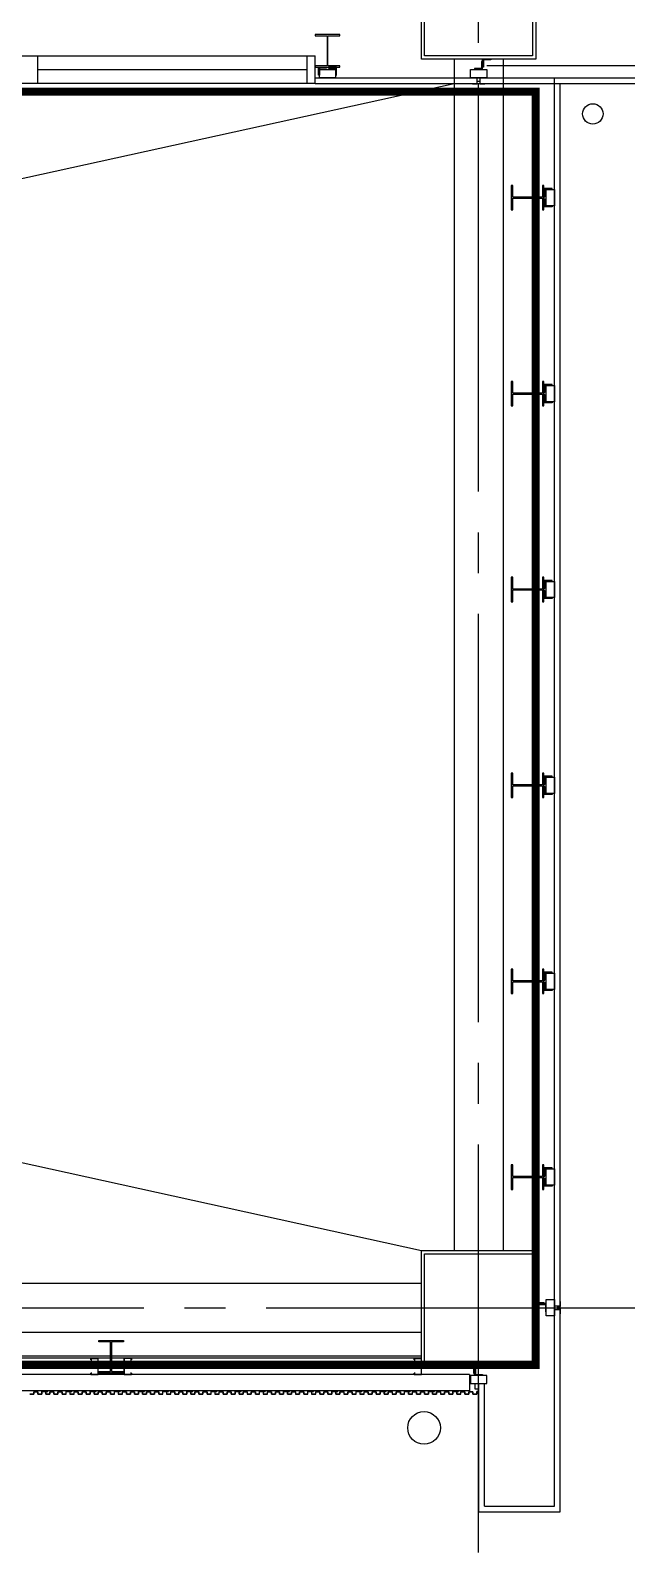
# Model space of a CAD drawing. Header units: millimetres. Extents: x -48783 to 40488, y 6477 to 32964.
# Drawn here: x 23126 to 23491, y 10600 to 11532 of the extents above; entities that cross this region are included whole.
import ezdxf

# ---------------------------------------------------------------- set-up
doc = ezdxf.new("R2010")
doc.units = ezdxf.units.MM
doc.header["$LTSCALE"] = 100
doc.linetypes.add('X-N-FAB-L20$0$COL-CEN-LIN', pattern=[3.25, 2.5, -0.25, 0.25, -0.25])
for name, color, linetype in [('0-XREF', 7, 'Continuous'), ('X-N-FAB-L20$0$04', 8, 'Continuous'), ('X-N-FAB-L20$0$08', 8, 'Continuous'), ('X-N-FAB-L20$0$200K新增範圍', 8, 'Continuous'), ('X-N-FAB-L20$0$BLOCK', 8, 'Continuous'), ('X-N-FAB-L20$0$CCL', 8, 'X-N-FAB-L20$0$COL-CEN-LIN'), ('X-N-FAB-L20$0$COL-S', 8, 'Continuous')]:
    doc.layers.add(name, color=color, linetype=linetype)

# ---------------------------------------------------------------- blocks, each defined once
blk = doc.blocks.new('X-N-FAB-L20$0$A$Cc7bb84f0')
at = {"layer": 'X-N-FAB-L20$0$COL-S'}
for points in [[(0, 70), (70, 70), (70, 0), (0, 0)], [(2, 68), (68, 68), (68, 2), (2, 2)]]:
    blk.add_lwpolyline(points, close=True, dxfattribs=at)
blk = doc.blocks.new('X-N-FAB-L20$0$A$C20c95bda')
at = {"layer": 'X-N-FAB-L20$0$CCL'}
for p, q in [((24420, 0), (24420, 9160)), ((240, 150), (28330, 150))]:
    blk.add_line(p, q, dxfattribs=at)
at = {"layer": 'X-N-FAB-L20$0$200K新增範圍'}
for p in [(24385, 915), (24385, 115)]:
    blk.add_blockref('X-N-FAB-L20$0$A$Cc7bb84f0', p, dxfattribs=at)
blk = doc.blocks.new('X-N-FAB-L20$0$A$C1d07c4d4')
at = {"layer": 'X-N-FAB-L20$0$04'}
for p, q in [((24102.44, 890), (24102.44, 160)), ((24132.44, 890), (24132.44, 160)), ((24163.89, 3.5), (24163.89, 878.5)), ((20832.44, 875), (24082.44, 160)), ((20852.44, 160), (24102.44, 875)), ((24167.44, 0), (24167.44, 875)), ((23252.44, 140), (24082.44, 140)), ((23252.44, 110), (24082.44, 110)), ((24082.44, 95.25), (23252.44, 95.25)), ((24082.44, 94), (23252.44, 94)), ((24111.99, 84), (23223.82, 84)), ((24111.99, 84), (24111.99, 74)), ((24117.44, 75), (24117.44, 0)), ((24120.99, 3.5), (24120.99, 78.5)), ((24111.99, 74), (23223.82, 74)), ((24117.44, 0), (24167.44, 0)), ((24120.99, 3.5), (24163.89, 3.5))]:
    blk.add_line(p, q, dxfattribs=at)
for points in [[(24157.44, 797.5), (24157.44, 812.5), (24156.54, 812.5), (24156.54, 805.3), (24138.34, 805.3), (24138.34, 812.5), (24137.44, 812.5), (24137.44, 797.5), (24138.34, 797.5), (24138.34, 804.7), (24156.54, 804.7), (24156.54, 797.5)], [(24162.44, 810.6), (24157.44, 810.6), (24157.44, 805.6), (24158.04, 805.6), (24158.04, 810), (24162.44, 810)], [(24162.44, 799.4), (24157.44, 799.4), (24157.44, 804.4), (24158.04, 804.4), (24158.04, 800), (24162.44, 800)], [(24158.94, 800), (24158.94, 810), (24163.94, 810), (24163.94, 800)], [(24157.44, 677.5), (24157.44, 692.5), (24156.54, 692.5), (24156.54, 685.3), (24138.34, 685.3), (24138.34, 692.5), (24137.44, 692.5), (24137.44, 677.5), (24138.34, 677.5), (24138.34, 684.7), (24156.54, 684.7), (24156.54, 677.5)], [(24162.44, 690.6), (24157.44, 690.6), (24157.44, 685.6), (24158.04, 685.6), (24158.04, 690), (24162.44, 690)], [(24162.44, 679.4), (24157.44, 679.4), (24157.44, 684.4), (24158.04, 684.4), (24158.04, 680), (24162.44, 680)], [(24158.94, 680), (24158.94, 690), (24163.94, 690), (24163.94, 680)], [(24157.44, 557.5), (24157.44, 572.5), (24156.54, 572.5), (24156.54, 565.3), (24138.34, 565.3), (24138.34, 572.5), (24137.44, 572.5), (24137.44, 557.5), (24138.34, 557.5), (24138.34, 564.7), (24156.54, 564.7), (24156.54, 557.5)], [(24162.44, 570.6), (24157.44, 570.6), (24157.44, 565.6), (24158.04, 565.6), (24158.04, 570), (24162.44, 570)], [(24158.94, 560), (24158.94, 570), (24163.94, 570), (24163.94, 560)], [(24162.44, 559.4), (24157.44, 559.4), (24157.44, 564.4), (24158.04, 564.4), (24158.04, 560), (24162.44, 560)], [(24157.44, 437.5), (24157.44, 452.5), (24156.54, 452.5), (24156.54, 445.3), (24138.34, 445.3), (24138.34, 452.5), (24137.44, 452.5), (24137.44, 437.5), (24138.34, 437.5), (24138.34, 444.7), (24156.54, 444.7), (24156.54, 437.5)], [(24162.44, 450.6), (24157.44, 450.6), (24157.44, 445.6), (24158.04, 445.6), (24158.04, 450), (24162.44, 450)], [(24158.94, 440), (24158.94, 450), (24163.94, 450), (24163.94, 440)], [(24162.44, 439.4), (24157.44, 439.4), (24157.44, 444.4), (24158.04, 444.4), (24158.04, 440), (24162.44, 440)], [(24157.44, 317.5), (24157.44, 332.5), (24156.54, 332.5), (24156.54, 325.3), (24138.34, 325.3), (24138.34, 332.5), (24137.44, 332.5), (24137.44, 317.5), (24138.34, 317.5), (24138.34, 324.7), (24156.54, 324.7), (24156.54, 317.5)], [(24162.44, 330.6), (24157.44, 330.6), (24157.44, 325.6), (24158.04, 325.6), (24158.04, 330), (24162.44, 330)], [(24158.94, 320), (24158.94, 330), (24163.94, 330), (24163.94, 320)], [(24162.44, 319.4), (24157.44, 319.4), (24157.44, 324.4), (24158.04, 324.4), (24158.04, 320), (24162.44, 320)], [(24157.44, 197.5), (24157.44, 212.5), (24156.54, 212.5), (24156.54, 205.3), (24138.34, 205.3), (24138.34, 212.5), (24137.44, 212.5), (24137.44, 197.5), (24138.34, 197.5), (24138.34, 204.7), (24156.54, 204.7), (24156.54, 197.5)], [(24162.44, 210.6), (24157.44, 210.6), (24157.44, 205.6), (24158.04, 205.6), (24158.04, 210), (24162.44, 210)], [(24158.94, 200), (24158.94, 210), (24163.94, 210), (24163.94, 200)], [(24162.44, 199.4), (24157.44, 199.4), (24157.44, 204.4), (24158.04, 204.4), (24158.04, 200), (24162.44, 200)], [(24082.44, 90), (24082.44, 160), (24152.44, 160), (24152.44, 90)], [(24084.44, 92), (24084.44, 158), (24150.44, 158), (24150.44, 92)], [(24157.44, 127.5), (24152.44, 127.5), (24152.44, 132.5), (24153.04, 132.5), (24153.04, 128.1), (24157.44, 128.1)], [(24158.94, 122.5), (24158.94, 127.5), (24153.94, 127.5), (24153.94, 126.9), (24158.34, 126.9), (24158.34, 122.5)], [(24158.94, 120), (24158.94, 130), (24163.94, 130), (24163.94, 120)], [(24167.44, 124), (24167.44, 126), (24163.94, 126), (24163.94, 124)], [(23899.94, 85), (23884.94, 85), (23884.94, 85.9), (23892.14, 85.9), (23892.14, 104.1), (23884.94, 104.1), (23884.94, 105), (23899.94, 105), (23899.94, 104.1), (23892.74, 104.1), (23892.74, 85.9), (23899.94, 85.9)], [(24114.94, 85), (24114.94, 90), (24109.94, 90), (24109.94, 89.4), (24114.34, 89.4), (24114.34, 85)], [(24119.94, 83.5), (24114.94, 83.5), (24114.94, 88.5), (24115.54, 88.5), (24115.54, 84.1), (24119.94, 84.1)], [(24122.44, 83.5), (24112.44, 83.5), (24112.44, 78.5), (24122.44, 78.5)], [(24117.44, 75), (24115.44, 75), (24115.44, 78.5), (24117.44, 78.5)]]:
    blk.add_lwpolyline(points, close=True, dxfattribs=at)
for points in [[(24167.64, 121.25), (24167.64, 124.25), (24166.04, 124.25), (24166.04, 125.75), (24167.64, 125.75), (24167.64, 128.75)], [(23852.74, 73.65), (23853.44, 73.9), (23853.42, 73.95), (23852.73, 73.7), (23849.99, 73.7), (23849.99, 72.1), (23847.61, 72.1), (23847.61, 73.55), (23845.03, 73.55), (23845.03, 72.1), (23842.65, 72.1)], [(23842.6, 72.05), (23845.08, 72.05), (23845.08, 73.5), (23847.56, 73.5), (23847.56, 72.05), (23850.04, 72.05), (23850.04, 73.65), (23852.75, 73.65)]]:
    blk.add_lwpolyline(points, dxfattribs=at)
for points in [[(23880.58, 93.08), (23880.14, 93.08, -0.414214), (23880.06, 93.16), (23880.06, 93.84, -0.414214), (23880.14, 93.92), (23884.32, 93.92, -0.414214), (23884.4, 93.84), (23884.4, 84.16, -0.414214), (23884.32, 84.08), (23880.14, 84.08, -0.414214), (23880.06, 84.16), (23880.06, 84.84, -0.414214), (23880.14, 84.92), (23880.58, 84.92), (23880.58, 85), (23880.14, 85, 0.414214), (23879.98, 84.84), (23879.98, 84.16, 0.414214), (23880.14, 84), (23884.32, 84, 0.414214), (23884.48, 84.16), (23884.48, 93.84, 0.414214), (23884.32, 94), (23880.14, 94, 0.414214), (23879.98, 93.84), (23879.98, 93.16, 0.414214), (23880.14, 93), (23880.58, 93)], [(23904.3, 93.08), (23904.74, 93.08, 0.414214), (23904.82, 93.16), (23904.82, 93.84, 0.414214), (23904.74, 93.92), (23900.56, 93.92, 0.414214), (23900.48, 93.84), (23900.48, 84.16, 0.414214), (23900.56, 84.08), (23904.74, 84.08, 0.414214), (23904.82, 84.16), (23904.82, 84.84, 0.414214), (23904.74, 84.92), (23904.3, 84.92), (23904.3, 85), (23904.74, 85, -0.414214), (23904.9, 84.84), (23904.9, 84.16, -0.414214), (23904.74, 84), (23900.56, 84, -0.414214), (23900.4, 84.16), (23900.4, 93.84, -0.414214), (23900.56, 94), (23904.74, 94, -0.414214), (23904.9, 93.84), (23904.9, 93.16, -0.414214), (23904.74, 93), (23904.3, 93)], [(24078.54, 93.08), (24078.1, 93.08, -0.414214), (24078.02, 93.16), (24078.02, 93.84, -0.414214), (24078.1, 93.92), (24082.28, 93.92, -0.414214), (24082.36, 93.84), (24082.36, 84.16, -0.414214), (24082.28, 84.08), (24078.1, 84.08, -0.414214), (24078.02, 84.16), (24078.02, 84.84, -0.414214), (24078.1, 84.92), (24078.54, 84.92), (24078.54, 85), (24078.1, 85, 0.414214), (24077.94, 84.84), (24077.94, 84.16, 0.414214), (24078.1, 84), (24082.28, 84, 0.414214), (24082.44, 84.16), (24082.44, 93.84, 0.414214), (24082.28, 94), (24078.1, 94, 0.414214), (24077.94, 93.84), (24077.94, 93.16, 0.414214), (24078.1, 93), (24078.54, 93)]]:
    blk.add_lwpolyline(points, format="xyb", close=True, dxfattribs=at)
for points in [[(23867.54, 73.65), (23868.24, 73.9), (23868.22, 73.95), (23867.53, 73.7), (23864.79, 73.7), (23864.79, 72.1), (23862.41, 72.1), (23862.41, 73.55), (23859.83, 73.55), (23859.83, 72.1), (23857.45, 72.1), (23857.45, 73.55), (23854.87, 73.55), (23854.87, 72.1), (23852.49, 72.1), (23852.49, 73.6), (23853.44, 73.6, 1), (23853.44, 74), (23851.37, 74), (23851.24, 73.87), (23851.11, 74), (23849.74, 74), (23849.74, 73.95), (23851.09, 73.95), (23851.24, 73.8), (23851.39, 73.95), (23853.44, 73.95, -1), (23853.44, 73.65), (23852.44, 73.65), (23852.44, 72.05), (23854.92, 72.05), (23854.92, 73.5), (23857.4, 73.5), (23857.4, 72.05), (23859.88, 72.05), (23859.88, 73.5), (23862.36, 73.5), (23862.36, 72.05), (23864.84, 72.05), (23864.84, 73.65), (23867.55, 73.65)], [(23882.34, 73.65), (23883.04, 73.9), (23883.02, 73.95), (23882.33, 73.7), (23879.59, 73.7), (23879.59, 72.1), (23877.21, 72.1), (23877.21, 73.55), (23874.63, 73.55), (23874.63, 72.1), (23872.25, 72.1), (23872.25, 73.55), (23869.67, 73.55), (23869.67, 72.1), (23867.29, 72.1), (23867.29, 73.6), (23868.24, 73.6, 1), (23868.24, 74), (23866.17, 74), (23866.04, 73.87), (23865.91, 74), (23864.54, 74), (23864.54, 73.95), (23865.89, 73.95), (23866.04, 73.8), (23866.19, 73.95), (23868.24, 73.95, -1), (23868.24, 73.65), (23867.24, 73.65), (23867.24, 72.05), (23869.72, 72.05), (23869.72, 73.5), (23872.2, 73.5), (23872.2, 72.05), (23874.68, 72.05), (23874.68, 73.5), (23877.16, 73.5), (23877.16, 72.05), (23879.64, 72.05), (23879.64, 73.65), (23882.35, 73.65)], [(23897.14, 73.65), (23897.84, 73.9), (23897.82, 73.95), (23897.13, 73.7), (23894.39, 73.7), (23894.39, 72.1), (23892.01, 72.1), (23892.01, 73.55), (23889.43, 73.55), (23889.43, 72.1), (23887.05, 72.1), (23887.05, 73.55), (23884.47, 73.55), (23884.47, 72.1), (23882.09, 72.1), (23882.09, 73.6), (23883.04, 73.6, 1), (23883.04, 74), (23880.97, 74), (23880.84, 73.87), (23880.71, 74), (23879.34, 74), (23879.34, 73.95), (23880.69, 73.95), (23880.84, 73.8), (23880.99, 73.95), (23883.04, 73.95, -1), (23883.04, 73.65), (23882.04, 73.65), (23882.04, 72.05), (23884.52, 72.05), (23884.52, 73.5), (23887, 73.5), (23887, 72.05), (23889.48, 72.05), (23889.48, 73.5), (23891.96, 73.5), (23891.96, 72.05), (23894.44, 72.05), (23894.44, 73.65), (23897.15, 73.65)], [(23911.94, 73.65), (23912.64, 73.9), (23912.62, 73.95), (23911.93, 73.7), (23909.19, 73.7), (23909.19, 72.1), (23906.81, 72.1), (23906.81, 73.55), (23904.23, 73.55), (23904.23, 72.1), (23901.85, 72.1), (23901.85, 73.55), (23899.27, 73.55), (23899.27, 72.1), (23896.89, 72.1), (23896.89, 73.6), (23897.84, 73.6, 1), (23897.84, 74), (23895.77, 74), (23895.64, 73.87), (23895.51, 74), (23894.14, 74), (23894.14, 73.95), (23895.49, 73.95), (23895.64, 73.8), (23895.79, 73.95), (23897.84, 73.95, -1), (23897.84, 73.65), (23896.84, 73.65), (23896.84, 72.05), (23899.32, 72.05), (23899.32, 73.5), (23901.8, 73.5), (23901.8, 72.05), (23904.28, 72.05), (23904.28, 73.5), (23906.76, 73.5), (23906.76, 72.05), (23909.24, 72.05), (23909.24, 73.65), (23911.95, 73.65)], [(23926.74, 73.65), (23927.44, 73.9), (23927.42, 73.95), (23926.73, 73.7), (23923.99, 73.7), (23923.99, 72.1), (23921.61, 72.1), (23921.61, 73.55), (23919.03, 73.55), (23919.03, 72.1), (23916.65, 72.1), (23916.65, 73.55), (23914.07, 73.55), (23914.07, 72.1), (23911.69, 72.1), (23911.69, 73.6), (23912.64, 73.6, 1), (23912.64, 74), (23910.57, 74), (23910.44, 73.87), (23910.31, 74), (23908.94, 74), (23908.94, 73.95), (23910.29, 73.95), (23910.44, 73.8), (23910.59, 73.95), (23912.64, 73.95, -1), (23912.64, 73.65), (23911.64, 73.65), (23911.64, 72.05), (23914.12, 72.05), (23914.12, 73.5), (23916.6, 73.5), (23916.6, 72.05), (23919.08, 72.05), (23919.08, 73.5), (23921.56, 73.5), (23921.56, 72.05), (23924.04, 72.05), (23924.04, 73.65), (23926.75, 73.65)], [(23941.54, 73.65), (23942.24, 73.9), (23942.22, 73.95), (23941.53, 73.7), (23938.79, 73.7), (23938.79, 72.1), (23936.41, 72.1), (23936.41, 73.55), (23933.83, 73.55), (23933.83, 72.1), (23931.45, 72.1), (23931.45, 73.55), (23928.87, 73.55), (23928.87, 72.1), (23926.49, 72.1), (23926.49, 73.6), (23927.44, 73.6, 1), (23927.44, 74), (23925.37, 74), (23925.24, 73.87), (23925.11, 74), (23923.74, 74), (23923.74, 73.95), (23925.09, 73.95), (23925.24, 73.8), (23925.39, 73.95), (23927.44, 73.95, -1), (23927.44, 73.65), (23926.44, 73.65), (23926.44, 72.05), (23928.92, 72.05), (23928.92, 73.5), (23931.4, 73.5), (23931.4, 72.05), (23933.88, 72.05), (23933.88, 73.5), (23936.36, 73.5), (23936.36, 72.05), (23938.84, 72.05), (23938.84, 73.65), (23941.55, 73.65)], [(23956.34, 73.65), (23957.04, 73.9), (23957.02, 73.95), (23956.33, 73.7), (23953.59, 73.7), (23953.59, 72.1), (23951.21, 72.1), (23951.21, 73.55), (23948.63, 73.55), (23948.63, 72.1), (23946.25, 72.1), (23946.25, 73.55), (23943.67, 73.55), (23943.67, 72.1), (23941.29, 72.1), (23941.29, 73.6), (23942.24, 73.6, 1), (23942.24, 74), (23940.17, 74), (23940.04, 73.87), (23939.91, 74), (23938.54, 74), (23938.54, 73.95), (23939.89, 73.95), (23940.04, 73.8), (23940.19, 73.95), (23942.24, 73.95, -1), (23942.24, 73.65), (23941.24, 73.65), (23941.24, 72.05), (23943.72, 72.05), (23943.72, 73.5), (23946.2, 73.5), (23946.2, 72.05), (23948.68, 72.05), (23948.68, 73.5), (23951.16, 73.5), (23951.16, 72.05), (23953.64, 72.05), (23953.64, 73.65), (23956.35, 73.65)], [(23971.14, 73.65), (23971.84, 73.9), (23971.82, 73.95), (23971.13, 73.7), (23968.39, 73.7), (23968.39, 72.1), (23966.01, 72.1), (23966.01, 73.55), (23963.43, 73.55), (23963.43, 72.1), (23961.05, 72.1), (23961.05, 73.55), (23958.47, 73.55), (23958.47, 72.1), (23956.09, 72.1), (23956.09, 73.6), (23957.04, 73.6, 1), (23957.04, 74), (23954.97, 74), (23954.84, 73.87), (23954.71, 74), (23953.34, 74), (23953.34, 73.95), (23954.69, 73.95), (23954.84, 73.8), (23954.99, 73.95), (23957.04, 73.95, -1), (23957.04, 73.65), (23956.04, 73.65), (23956.04, 72.05), (23958.52, 72.05), (23958.52, 73.5), (23961, 73.5), (23961, 72.05), (23963.48, 72.05), (23963.48, 73.5), (23965.96, 73.5), (23965.96, 72.05), (23968.44, 72.05), (23968.44, 73.65), (23971.15, 73.65)], [(23985.94, 73.65), (23986.64, 73.9), (23986.62, 73.95), (23985.93, 73.7), (23983.19, 73.7), (23983.19, 72.1), (23980.81, 72.1), (23980.81, 73.55), (23978.23, 73.55), (23978.23, 72.1), (23975.85, 72.1), (23975.85, 73.55), (23973.27, 73.55), (23973.27, 72.1), (23970.89, 72.1), (23970.89, 73.6), (23971.84, 73.6, 1), (23971.84, 74), (23969.77, 74), (23969.64, 73.87), (23969.51, 74), (23968.14, 74), (23968.14, 73.95), (23969.49, 73.95), (23969.64, 73.8), (23969.79, 73.95), (23971.84, 73.95, -1), (23971.84, 73.65), (23970.84, 73.65), (23970.84, 72.05), (23973.32, 72.05), (23973.32, 73.5), (23975.8, 73.5), (23975.8, 72.05), (23978.28, 72.05), (23978.28, 73.5), (23980.76, 73.5), (23980.76, 72.05), (23983.24, 72.05), (23983.24, 73.65), (23985.95, 73.65)], [(24000.74, 73.65), (24001.44, 73.9), (24001.42, 73.95), (24000.73, 73.7), (23997.99, 73.7), (23997.99, 72.1), (23995.61, 72.1), (23995.61, 73.55), (23993.03, 73.55), (23993.03, 72.1), (23990.65, 72.1), (23990.65, 73.55), (23988.07, 73.55), (23988.07, 72.1), (23985.69, 72.1), (23985.69, 73.6), (23986.64, 73.6, 1), (23986.64, 74), (23984.57, 74), (23984.44, 73.87), (23984.31, 74), (23982.94, 74), (23982.94, 73.95), (23984.29, 73.95), (23984.44, 73.8), (23984.59, 73.95), (23986.64, 73.95, -1), (23986.64, 73.65), (23985.64, 73.65), (23985.64, 72.05), (23988.12, 72.05), (23988.12, 73.5), (23990.6, 73.5), (23990.6, 72.05), (23993.08, 72.05), (23993.08, 73.5), (23995.56, 73.5), (23995.56, 72.05), (23998.04, 72.05), (23998.04, 73.65), (24000.75, 73.65)], [(24015.54, 73.65), (24016.24, 73.9), (24016.22, 73.95), (24015.53, 73.7), (24012.79, 73.7), (24012.79, 72.1), (24010.41, 72.1), (24010.41, 73.55), (24007.83, 73.55), (24007.83, 72.1), (24005.45, 72.1), (24005.45, 73.55), (24002.87, 73.55), (24002.87, 72.1), (24000.49, 72.1), (24000.49, 73.6), (24001.44, 73.6, 1), (24001.44, 74), (23999.37, 74), (23999.24, 73.87), (23999.11, 74), (23997.74, 74), (23997.74, 73.95), (23999.09, 73.95), (23999.24, 73.8), (23999.39, 73.95), (24001.44, 73.95, -1), (24001.44, 73.65), (24000.44, 73.65), (24000.44, 72.05), (24002.92, 72.05), (24002.92, 73.5), (24005.4, 73.5), (24005.4, 72.05), (24007.88, 72.05), (24007.88, 73.5), (24010.36, 73.5), (24010.36, 72.05), (24012.84, 72.05), (24012.84, 73.65), (24015.55, 73.65)], [(24030.34, 73.65), (24031.04, 73.9), (24031.02, 73.95), (24030.33, 73.7), (24027.59, 73.7), (24027.59, 72.1), (24025.21, 72.1), (24025.21, 73.55), (24022.63, 73.55), (24022.63, 72.1), (24020.25, 72.1), (24020.25, 73.55), (24017.67, 73.55), (24017.67, 72.1), (24015.29, 72.1), (24015.29, 73.6), (24016.24, 73.6, 1), (24016.24, 74), (24014.17, 74), (24014.04, 73.87), (24013.91, 74), (24012.54, 74), (24012.54, 73.95), (24013.89, 73.95), (24014.04, 73.8), (24014.19, 73.95), (24016.24, 73.95, -1), (24016.24, 73.65), (24015.24, 73.65), (24015.24, 72.05), (24017.72, 72.05), (24017.72, 73.5), (24020.2, 73.5), (24020.2, 72.05), (24022.68, 72.05), (24022.68, 73.5), (24025.16, 73.5), (24025.16, 72.05), (24027.64, 72.05), (24027.64, 73.65), (24030.35, 73.65)], [(24045.14, 73.65), (24045.84, 73.9), (24045.82, 73.95), (24045.13, 73.7), (24042.39, 73.7), (24042.39, 72.1), (24040.01, 72.1), (24040.01, 73.55), (24037.43, 73.55), (24037.43, 72.1), (24035.05, 72.1), (24035.05, 73.55), (24032.47, 73.55), (24032.47, 72.1), (24030.09, 72.1), (24030.09, 73.6), (24031.04, 73.6, 1), (24031.04, 74), (24028.97, 74), (24028.84, 73.87), (24028.71, 74), (24027.34, 74), (24027.34, 73.95), (24028.69, 73.95), (24028.84, 73.8), (24028.99, 73.95), (24031.04, 73.95, -1), (24031.04, 73.65), (24030.04, 73.65), (24030.04, 72.05), (24032.52, 72.05), (24032.52, 73.5), (24035, 73.5), (24035, 72.05), (24037.48, 72.05), (24037.48, 73.5), (24039.96, 73.5), (24039.96, 72.05), (24042.44, 72.05), (24042.44, 73.65), (24045.15, 73.65)], [(24059.94, 73.65), (24060.64, 73.9), (24060.62, 73.95), (24059.93, 73.7), (24057.19, 73.7), (24057.19, 72.1), (24054.81, 72.1), (24054.81, 73.55), (24052.23, 73.55), (24052.23, 72.1), (24049.85, 72.1), (24049.85, 73.55), (24047.27, 73.55), (24047.27, 72.1), (24044.89, 72.1), (24044.89, 73.6), (24045.84, 73.6, 1), (24045.84, 74), (24043.77, 74), (24043.64, 73.87), (24043.51, 74), (24042.14, 74), (24042.14, 73.95), (24043.49, 73.95), (24043.64, 73.8), (24043.79, 73.95), (24045.84, 73.95, -1), (24045.84, 73.65), (24044.84, 73.65), (24044.84, 72.05), (24047.32, 72.05), (24047.32, 73.5), (24049.8, 73.5), (24049.8, 72.05), (24052.28, 72.05), (24052.28, 73.5), (24054.76, 73.5), (24054.76, 72.05), (24057.24, 72.05), (24057.24, 73.65), (24059.95, 73.65)], [(24074.74, 73.65), (24075.44, 73.9), (24075.42, 73.95), (24074.73, 73.7), (24071.99, 73.7), (24071.99, 72.1), (24069.61, 72.1), (24069.61, 73.55), (24067.03, 73.55), (24067.03, 72.1), (24064.65, 72.1), (24064.65, 73.55), (24062.07, 73.55), (24062.07, 72.1), (24059.69, 72.1), (24059.69, 73.6), (24060.64, 73.6, 1), (24060.64, 74), (24058.57, 74), (24058.44, 73.87), (24058.31, 74), (24056.94, 74), (24056.94, 73.95), (24058.29, 73.95), (24058.44, 73.8), (24058.59, 73.95), (24060.64, 73.95, -1), (24060.64, 73.65), (24059.64, 73.65), (24059.64, 72.05), (24062.12, 72.05), (24062.12, 73.5), (24064.6, 73.5), (24064.6, 72.05), (24067.08, 72.05), (24067.08, 73.5), (24069.56, 73.5), (24069.56, 72.05), (24072.04, 72.05), (24072.04, 73.65), (24074.75, 73.65)], [(24089.54, 73.65), (24090.24, 73.9), (24090.22, 73.95), (24089.53, 73.7), (24086.79, 73.7), (24086.79, 72.1), (24084.41, 72.1), (24084.41, 73.55), (24081.83, 73.55), (24081.83, 72.1), (24079.45, 72.1), (24079.45, 73.55), (24076.87, 73.55), (24076.87, 72.1), (24074.49, 72.1), (24074.49, 73.6), (24075.44, 73.6, 1), (24075.44, 74), (24073.37, 74), (24073.24, 73.87), (24073.11, 74), (24071.74, 74), (24071.74, 73.95), (24073.09, 73.95), (24073.24, 73.8), (24073.39, 73.95), (24075.44, 73.95, -1), (24075.44, 73.65), (24074.44, 73.65), (24074.44, 72.05), (24076.92, 72.05), (24076.92, 73.5), (24079.4, 73.5), (24079.4, 72.05), (24081.88, 72.05), (24081.88, 73.5), (24084.36, 73.5), (24084.36, 72.05), (24086.84, 72.05), (24086.84, 73.65), (24089.55, 73.65)], [(24104.34, 73.65), (24105.04, 73.9), (24105.02, 73.95), (24104.33, 73.7), (24101.59, 73.7), (24101.59, 72.1), (24099.21, 72.1), (24099.21, 73.55), (24096.63, 73.55), (24096.63, 72.1), (24094.25, 72.1), (24094.25, 73.55), (24091.67, 73.55), (24091.67, 72.1), (24089.29, 72.1), (24089.29, 73.6), (24090.24, 73.6, 1), (24090.24, 74), (24088.17, 74), (24088.04, 73.87), (24087.91, 74), (24086.54, 74), (24086.54, 73.95), (24087.89, 73.95), (24088.04, 73.8), (24088.19, 73.95), (24090.24, 73.95, -1), (24090.24, 73.65), (24089.24, 73.65), (24089.24, 72.05), (24091.72, 72.05), (24091.72, 73.5), (24094.2, 73.5), (24094.2, 72.05), (24096.68, 72.05), (24096.68, 73.5), (24099.16, 73.5), (24099.16, 72.05), (24101.64, 72.05), (24101.64, 73.65), (24104.35, 73.65)], [(24117.44, 73.7), (24116.39, 73.7), (24116.39, 72.1), (24114.01, 72.1), (24114.01, 73.55), (24111.43, 73.55), (24111.43, 72.1), (24109.05, 72.1), (24109.05, 73.55), (24106.47, 73.55), (24106.47, 72.1), (24104.09, 72.1), (24104.09, 73.6), (24105.04, 73.6, 1), (24105.04, 74), (24102.97, 74), (24102.84, 73.87), (24102.71, 74), (24101.34, 74), (24101.34, 73.95), (24102.69, 73.95), (24102.84, 73.8), (24102.99, 73.95), (24105.04, 73.95, -1), (24105.04, 73.65), (24104.04, 73.65), (24104.04, 72.05), (24106.52, 72.05), (24106.52, 73.5), (24109, 73.5), (24109, 72.05), (24111.48, 72.05), (24111.48, 73.5), (24113.96, 73.5), (24113.96, 72.05), (24116.44, 72.05), (24116.44, 73.65), (24117.44, 73.65)]]:
    blk.add_lwpolyline(points, format="xyb", dxfattribs=at)
for centre, radius in [((24187.44, 856.38), 6.25), ((24084.04, 51.38), 10)]:
    blk.add_circle(centre, radius, dxfattribs=at)
at = {"layer": 'X-N-FAB-L20$0$08'}
for p, q in [((23317.44, 892), (24017.44, 892)), ((23847.44, 892), (23847.44, 875)), ((24012.44, 875), (24012.44, 892)), ((24017.44, 875), (24017.44, 892)), ((24122.44, 886), (24398.44, 886)), ((23847.44, 883.5), (24012.44, 883.5)), ((24017.44, 878.5), (24413.44, 878.5)), ((24017.44, 875), (23317.44, 875)), ((24017.44, 875), (24413.44, 875))]:
    blk.add_line(p, q, dxfattribs=at)
for points in [[(24082.44, 890), (24082.44, 960), (24152.44, 960), (24152.44, 890)], [(24084.44, 892), (24084.44, 958), (24150.44, 958), (24150.44, 892)], [(24017.44, 885), (24032.44, 885), (24032.44, 885.9), (24025.24, 885.9), (24025.24, 904.1), (24032.44, 904.1), (24032.44, 905), (24017.44, 905), (24017.44, 904.1), (24024.64, 904.1), (24024.64, 885.9), (24017.44, 885.9)], [(24114.94, 883.5), (24119.94, 883.5), (24119.94, 888.5), (24119.34, 888.5), (24119.34, 884.1), (24114.94, 884.1)], [(24119.94, 885), (24119.94, 890), (24124.94, 890), (24124.94, 889.4), (24120.54, 889.4), (24120.54, 885)], [(24019.34, 880), (24019.34, 885), (24024.34, 885), (24024.34, 884.4), (24019.94, 884.4), (24019.94, 880)], [(24019.94, 883.5), (24029.94, 883.5), (24029.94, 878.5), (24019.94, 878.5)], [(24030.54, 880), (24030.54, 885), (24025.54, 885), (24025.54, 884.4), (24029.94, 884.4), (24029.94, 880)], [(24112.44, 883.5), (24122.44, 883.5), (24122.44, 878.5), (24112.44, 878.5)], [(24116.44, 875), (24118.44, 875), (24118.44, 878.5), (24116.44, 878.5)]]:
    blk.add_lwpolyline(points, close=True, dxfattribs=at)
blk.add_lwpolyline([(24113.69, 874.8), (24116.69, 874.8), (24116.69, 876.4), (24118.19, 876.4), (24118.19, 874.8), (24121.19, 874.8)], dxfattribs=at)
blk = doc.blocks.new('X-N-FAB-L20')
at = {"const_width": 5}
blk.add_lwpolyline([(20065, 11495), (23435, 11495), (23435, 10715), (20065, 10715)], close=True, dxfattribs=at)
blk.add_blockref('X-N-FAB-L20$0$A$C1d07c4d4', (-717.44, 10625))
at = {"layer": 'X-N-FAB-L20$0$BLOCK'}
blk.add_blockref('X-N-FAB-L20$0$A$C20c95bda', (-1020, 10600), dxfattribs=at)

msp = doc.modelspace()

# ---------------------------------------------------------------- block references
at = {"layer": '0-XREF'}
msp.add_blockref('X-N-FAB-L20', (0, 0), dxfattribs=at)

doc.saveas('drawing.dxf')
